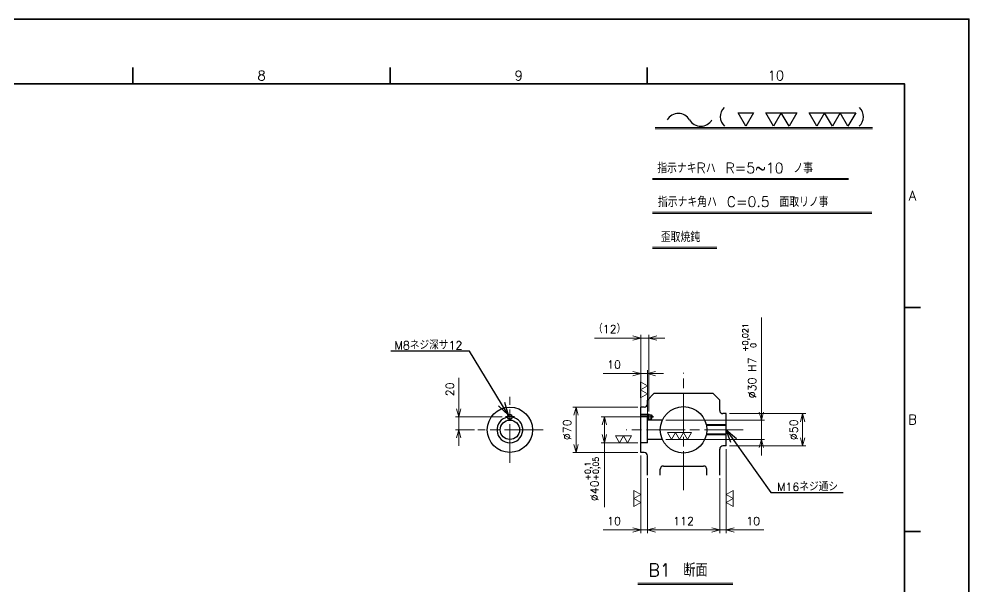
# Model space of a CAD drawing. Header units: millimetres. Extents: x 0 to 4205, y 0 to 2970.
# Drawn here: x 2735 to 4205, y 2092 to 2970 of the extents above; entities that cross this region are included whole.
import ezdxf
from ezdxf import colors
from ezdxf.entities.mleader import LeaderData, LeaderLine
from ezdxf.enums import TextEntityAlignment as Align
from ezdxf.math import Vec2, Vec3

# ---------------------------------------------------------------- set-up
doc = ezdxf.new("R2010")
doc.units = ezdxf.units.MM
doc.header["$LTSCALE"] = 5
doc.linetypes.add('AM_ISO08W050', pattern=[18, 12, -1.5, 3, -1.5])
doc.layers.get('0').update_dxf_attribs({"lineweight": 0})
doc.layers.get('Defpoints').update_dxf_attribs({"lineweight": 0})
for name, color, linetype, lineweight in [('AM_0', 7, 'Continuous', 25), ('AM_4', 4, 'Continuous', 13), ('AM_5', 3, 'Continuous', 13), ('AM_6', 2, 'Continuous', 13), ('AM_7', 4, 'AM_ISO08W050', 13), ('AUX', 7, 'Continuous', 35)]:
    doc.layers.add(name, color=color, linetype=linetype, lineweight=lineweight)
doc.layers.add('CENTER', color=4, linetype='AM_ISO08W050')
doc.styles.get("Standard").update_dxf_attribs({"font": 'romans.shx', "bigfont": 'japanese.shx'})
doc.dimstyles.new('AM_JIS', dxfattribs={"dimtxt": 2.5, "dimasz": 2.5, "dimexe": 1, "dimexo": 1, "dimgap": 1.5, "dimtad": 3, "dimdec": 3, "dimdsep": 46, "dimtxsty": 'Standard', "dimblk": 'OPEN30', "dimcen": 0, "dimclrd": 256, "dimclre": 256, "dimclrt": 2, "dimadec": 0, "dimazin": 2, "dimtp": 0.1, "dimtm": 0.1, "dimtfac": 0.71, "dimtdec": 3, "dimtix": 1, "dimtmove": 0, "dimatfit": 3, "dimldrblk": 'OPEN30', "dimfxl": 1, "dimlwd": -1, "dimlwe": -1, "dimarcsym": 0})

# ---------------------------------------------------------------- blocks, each defined once
blk = doc.blocks.new('_Open30')
at = {"color": 0, "linetype": 'ByBlock', "lineweight": -2}
for p, q in [((-1, 0.268), (0, 0)), ((0, 0), (-1, -0.268)), ((0, 0), (-1, 0))]:
    blk.add_line(p, q, dxfattribs=at)
blk = doc.blocks.new('*D202')
at = {"layer": 'AM_5'}
for p, q in [((3692.2, 2369.8), (3591.8, 2369.8)), ((3596.8, 2357.3), (3596.8, 2312.3)), ((3692.2, 2299.8), (3591.8, 2299.8))]:
    blk.add_line(p, q, dxfattribs=at)
at = {"layer": 'Defpoints', "color": 0}
for p in [(3697.2, 2369.8), (3596.8, 2299.8), (3697.2, 2299.8)]:
    blk.add_point(p, dxfattribs=at)
at = {"layer": 'AM_5', "xscale": 12.5, "yscale": 12.5, "zscale": 12.5}
for p, rotation in [((3596.8, 2369.8), 90), ((3596.8, 2299.8), 270)]:
    blk.add_blockref('_Open30', p, dxfattribs=dict(at, rotation=rotation))
at = {"layer": 'AM_5', "color": 2, "insert": (3583, 2334.8), "char_height": 12.5, "attachment_point": 5, "rotation": 90}
blk.add_mtext('%%c70', dxfattribs=at)
blk = doc.blocks.new('*D203')
at = {"layer": 'AM_5'}
for p, q in [((3692.2, 2354.8), (3635.7, 2354.8)), ((3640.7, 2327.3), (3640.7, 2342.3)), ((3692.2, 2314.8), (3635.7, 2314.8)), ((3640.7, 2314.8), (3640.7, 2215.1))]:
    blk.add_line(p, q, dxfattribs=at)
at = {"layer": 'Defpoints', "color": 0}
for p in [(3640.7, 2354.8), (3697.2, 2354.8), (3697.2, 2314.8)]:
    blk.add_point(p, dxfattribs=at)
at = {"layer": 'AM_5', "xscale": 12.5, "yscale": 12.5, "zscale": 12.5}
for p, rotation in [((3640.7, 2354.8), 90), ((3640.7, 2314.8), 270)]:
    blk.add_blockref('_Open30', p, dxfattribs=dict(at, rotation=rotation))
at = {"layer": 'AM_5', "color": 2, "insert": (3621.1, 2258.7), "char_height": 12.5, "attachment_point": 5, "rotation": 90}
blk.add_mtext('%%c40{\\C7;{\\H0.71x\\S+0,1^ +0,05;}}', dxfattribs=at)
blk = doc.blocks.new('*D204')
at = {"layer": 'AM_5'}
for p, q in [((3697.2, 2354.8), (3697.2, 2426.8)), ((3707.2, 2354.8), (3707.2, 2426.8)), ((3697.2, 2421.8), (3638.7, 2421.8)), ((3684.7, 2421.8), (3672.2, 2421.8)), ((3707.2, 2421.8), (3697.2, 2421.8)), ((3719.7, 2421.8), (3732.2, 2421.8))]:
    blk.add_line(p, q, dxfattribs=at)
at = {"layer": 'Defpoints', "color": 0}
for p in [(3697.2, 2421.8), (3697.2, 2349.8), (3707.2, 2349.8)]:
    blk.add_point(p, dxfattribs=at)
at = {"layer": 'AM_5', "xscale": 12.5, "yscale": 12.5, "zscale": 12.5}
blk.add_blockref('_Open30', (3697.2, 2421.8), dxfattribs=at)
at = {"layer": 'AM_5', "xscale": 12.5, "yscale": 12.5, "zscale": 12.5, "rotation": 180}
blk.add_blockref('_Open30', (3707.2, 2421.8), dxfattribs=at)
at = {"layer": 'AM_5', "color": 2, "insert": (3655.5, 2435.6), "char_height": 12.5, "attachment_point": 5}
blk.add_mtext('10', dxfattribs=at)
blk = doc.blocks.new('*D205')
at = {"layer": 'AM_5'}
for p, q in [((3697.2, 2476.6), (3625.5, 2476.6)), ((3684.7, 2476.6), (3672.2, 2476.6)), ((3697.2, 2374.8), (3697.2, 2481.6)), ((3697.2, 2476.6), (3709.2, 2476.6)), ((3709.2, 2363.1), (3709.2, 2481.6)), ((3721.7, 2476.6), (3734.2, 2476.6))]:
    blk.add_line(p, q, dxfattribs=at)
at = {"layer": 'Defpoints', "color": 0}
for p in [(3709.2, 2476.6), (3697.2, 2369.8), (3709.2, 2358.1)]:
    blk.add_point(p, dxfattribs=at)
at = {"layer": 'AM_5', "xscale": 12.5, "yscale": 12.5, "zscale": 12.5}
blk.add_blockref('_Open30', (3697.2, 2476.6), dxfattribs=at)
at = {"layer": 'AM_5', "xscale": 12.5, "yscale": 12.5, "zscale": 12.5, "rotation": 180}
blk.add_blockref('_Open30', (3709.2, 2476.6), dxfattribs=at)
at = {"layer": 'AM_5', "color": 2, "insert": (3648.8, 2490.3), "char_height": 12.5, "attachment_point": 5}
blk.add_mtext('（12）', dxfattribs=at)
blk = doc.blocks.new('*D206')
at = {"layer": 'AM_5'}
for p, q in [((3883.6, 2349.8), (3883.6, 2508.3)), ((3883.6, 2362.3), (3883.6, 2374.8)), ((3735.5, 2349.8), (3888.6, 2349.8)), ((3883.6, 2349.8), (3883.6, 2319.8)), ((3735.5, 2319.8), (3888.6, 2319.8)), ((3883.6, 2307.3), (3883.6, 2294.8))]:
    blk.add_line(p, q, dxfattribs=at)
at = {"layer": 'Defpoints', "color": 0}
for p in [(3730.5, 2349.8), (3730.5, 2319.8), (3883.6, 2319.8)]:
    blk.add_point(p, dxfattribs=at)
at = {"layer": 'AM_5', "xscale": 12.5, "yscale": 12.5, "zscale": 12.5}
for p, rotation in [((3883.6, 2349.8), 269.99999999993), ((3883.6, 2319.8), 89.999999999931)]:
    blk.add_blockref('_Open30', p, dxfattribs=dict(at, rotation=rotation))
at = {"layer": 'AM_5', "color": 2, "insert": (3864.9, 2441.5), "char_height": 12.5, "attachment_point": 5, "rotation": 90}
blk.add_mtext('%%c30\\C7;{ H7 \\H0.71x\\S+0,021^  0;}', dxfattribs=at)
blk = doc.blocks.new('*D210')
at = {"layer": 'AM_5'}
for p, q in [((3707.2, 2259.8), (3707.2, 2174.9)), ((3819.2, 2259.8), (3819.2, 2174.9)), ((3719.7, 2179.9), (3806.7, 2179.9))]:
    blk.add_line(p, q, dxfattribs=at)
at = {"layer": 'Defpoints', "color": 0}
for p in [(3707.2, 2264.8), (3819.2, 2264.8), (3819.2, 2179.9)]:
    blk.add_point(p, dxfattribs=at)
at = {"layer": 'AM_5', "xscale": 12.5, "yscale": 12.5, "zscale": 12.5, "rotation": 180}
blk.add_blockref('_Open30', (3707.2, 2179.9), dxfattribs=at)
at = {"layer": 'AM_5', "xscale": 12.5, "yscale": 12.5, "zscale": 12.5}
blk.add_blockref('_Open30', (3819.2, 2179.9), dxfattribs=at)
at = {"layer": 'AM_5', "color": 2, "insert": (3763.2, 2193.7), "char_height": 12.5, "attachment_point": 5}
blk.add_mtext('112', dxfattribs=at)
blk = doc.blocks.new('*D211')
at = {"layer": 'AM_5'}
for p, q in [((3697.2, 2294.8), (3697.2, 2174.9)), ((3707.2, 2259.8), (3707.2, 2174.9)), ((3697.2, 2179.9), (3638.7, 2179.9)), ((3684.7, 2179.9), (3672.2, 2179.9)), ((3697.2, 2179.9), (3707.2, 2179.9)), ((3719.7, 2179.9), (3732.2, 2179.9))]:
    blk.add_line(p, q, dxfattribs=at)
at = {"layer": 'Defpoints', "color": 0}
for p in [(3697.2, 2299.8), (3707.2, 2264.8), (3707.2, 2179.9)]:
    blk.add_point(p, dxfattribs=at)
at = {"layer": 'AM_5', "xscale": 12.5, "yscale": 12.5, "zscale": 12.5}
blk.add_blockref('_Open30', (3697.2, 2179.9), dxfattribs=at)
at = {"layer": 'AM_5', "xscale": 12.5, "yscale": 12.5, "zscale": 12.5, "rotation": 180}
blk.add_blockref('_Open30', (3707.2, 2179.9), dxfattribs=at)
at = {"layer": 'AM_5', "color": 2, "insert": (3655.5, 2193.7), "char_height": 12.5, "attachment_point": 5}
blk.add_mtext('10', dxfattribs=at)
blk = doc.blocks.new('*D212')
at = {"layer": 'AM_5'}
for p, q in [((3829.2, 2304.8), (3829.2, 2174.9)), ((3819.2, 2259.8), (3819.2, 2174.9)), ((3806.7, 2179.9), (3794.2, 2179.9)), ((3819.2, 2179.9), (3829.2, 2179.9)), ((3829.2, 2179.9), (3887.6, 2179.9)), ((3841.7, 2179.9), (3854.2, 2179.9))]:
    blk.add_line(p, q, dxfattribs=at)
at = {"layer": 'Defpoints', "color": 0}
for p in [(3829.2, 2309.8), (3819.2, 2264.8), (3829.2, 2179.9)]:
    blk.add_point(p, dxfattribs=at)
at = {"layer": 'AM_5', "xscale": 12.5, "yscale": 12.5, "zscale": 12.5}
blk.add_blockref('_Open30', (3819.2, 2179.9), dxfattribs=at)
at = {"layer": 'AM_5', "xscale": 12.5, "yscale": 12.5, "zscale": 12.5, "rotation": 180}
blk.add_blockref('_Open30', (3829.2, 2179.9), dxfattribs=at)
at = {"layer": 'AM_5', "color": 2, "insert": (3870.9, 2193.7), "char_height": 12.5, "attachment_point": 5}
blk.add_mtext('10', dxfattribs=at)
blk = doc.blocks.new('*D213')
at = {"layer": 'AM_5'}
for p, q in [((3834.2, 2359.8), (3952.4, 2359.8)), ((3947.4, 2347.3), (3947.4, 2322.3)), ((3834.2, 2309.8), (3952.4, 2309.8))]:
    blk.add_line(p, q, dxfattribs=at)
at = {"layer": 'Defpoints', "color": 0}
for p in [(3829.2, 2359.8), (3829.2, 2309.8), (3947.4, 2309.8)]:
    blk.add_point(p, dxfattribs=at)
at = {"layer": 'AM_5', "xscale": 12.5, "yscale": 12.5, "zscale": 12.5}
for p, rotation in [((3947.4, 2359.8), 90.000000000159), ((3947.4, 2309.8), 270.000000000159)]:
    blk.add_blockref('_Open30', p, dxfattribs=dict(at, rotation=rotation))
at = {"layer": 'AM_5', "color": 2, "insert": (3933.7, 2334.8), "char_height": 12.5, "attachment_point": 5, "rotation": 90}
blk.add_mtext('%%c50', dxfattribs=at)
blk = doc.blocks.new('*D214')
at = {"layer": 'AM_5'}
for p, q in [((3415.3, 2354.8), (3415.3, 2415)), ((3415.3, 2367.3), (3415.3, 2379.8)), ((3482.4, 2354.8), (3410.3, 2354.8)), ((3415.3, 2334.8), (3415.3, 2354.8)), ((3439.7, 2334.8), (3410.3, 2334.8)), ((3415.3, 2322.3), (3415.3, 2309.8))]:
    blk.add_line(p, q, dxfattribs=at)
at = {"layer": 'Defpoints', "color": 0}
for p in [(3415.3, 2354.8), (3487.4, 2354.8), (3444.7, 2334.8)]:
    blk.add_point(p, dxfattribs=at)
at = {"layer": 'AM_5', "xscale": 12.5, "yscale": 12.5, "zscale": 12.5}
for p, rotation in [((3415.3, 2354.8), 270), ((3415.3, 2334.8), 90)]:
    blk.add_blockref('_Open30', p, dxfattribs=dict(at, rotation=rotation))
at = {"layer": 'AM_5', "color": 2, "insert": (3401.5, 2397.4), "char_height": 12.5, "attachment_point": 5, "rotation": 90}
blk.add_mtext('20', dxfattribs=at)

msp = doc.modelspace()

# ---------------------------------------------------------------- linework, layer by layer
at = {"layer": 'AM_0'}
for p, q in [((3847.5302, 2824.9164), (3871.5302, 2824.9164)), ((3859.5302, 2804.1318), (3847.5302, 2824.9164)), ((3871.5302, 2824.9164), (3859.5302, 2804.1318)), ((3890.5059, 2824.9164), (3914.5059, 2824.9164)), ((3902.5059, 2804.1318), (3890.5059, 2824.9164)), ((3914.5059, 2824.9164), (3902.5059, 2804.1318)), ((3914.5059, 2824.9164), (3938.5059, 2824.9164)), ((3926.5059, 2804.1318), (3914.5059, 2824.9164)), ((3938.5059, 2824.9164), (3926.5059, 2804.1318)), ((3957.5872, 2824.9164), (3981.5872, 2824.9164)), ((3969.5872, 2804.1318), (3957.5872, 2824.9164)), ((3981.5872, 2824.9164), (3969.5872, 2804.1318)), ((3981.5872, 2824.9164), (4005.5872, 2824.9164)), ((3993.5872, 2804.1318), (3981.5872, 2824.9164)), ((4005.5872, 2824.9164), (3993.5872, 2804.1318)), ((4005.5872, 2824.9164), (4029.5872, 2824.9164)), ((4017.5872, 2804.1318), (4005.5872, 2824.9164)), ((4029.5872, 2824.9164), (4017.5872, 2804.1318)), ((3717.1865, 2390.7646), (3707.1865, 2380.7646)), ((3809.1865, 2390.7646), (3717.1865, 2390.7646)), ((3819.1865, 2380.7646), (3809.1865, 2390.7646)), ((3697.1865, 2299.7646), (3697.1865, 2369.7646)), ((3702.1865, 2369.7646), (3697.1865, 2369.7646)), ((3707.1865, 2374.7646), (3707.1865, 2380.7646)), ((3819.1865, 2364.7646), (3819.1865, 2380.7646)), ((3697.1865, 2358.0881), (3713.1865, 2358.0881)), ((3707.1865, 2354.7646), (3697.1865, 2354.7646)), ((3707.1865, 2354.7646), (3697.1865, 2354.7646)), ((3707.1865, 2314.7646), (3707.1865, 2354.7646)), ((3709.1865, 2350.7646), (3709.1865, 2358.7646)), ((3713.1865, 2351.4411), (3713.1865, 2358.0881)), ((3713.1865, 2358.0881), (3715.1053, 2354.7646)), ((3713.1865, 2351.4411), (3715.1053, 2354.7646)), ((3829.1865, 2359.7646), (3824.1865, 2359.7646)), ((3829.1865, 2309.7646), (3829.1865, 2359.7646)), ((3707.1865, 2351.4411), (3713.1865, 2351.4411)), ((3730.4604, 2349.7646), (3707.1865, 2349.7646)), ((3829.1865, 2341.6821), (3798.5157, 2341.6821)), ((3829.1865, 2327.8471), (3798.5157, 2327.8471)), ((3707.1865, 2314.7646), (3697.1865, 2314.7646)), ((3730.4604, 2319.7646), (3707.1865, 2319.7646)), ((3829.1865, 2309.7646), (3824.1865, 2309.7646)), ((3702.1865, 2299.7646), (3697.1865, 2299.7646)), ((3707.1865, 2264.7646), (3707.1865, 2294.7646)), ((3819.1865, 2264.7646), (3819.1865, 2304.7646)), ((3727.1865, 2264.7646), (3727.1865, 2273.7646)), ((3732.1865, 2278.7646), (3794.1865, 2278.7646)), ((3799.1865, 2264.7646), (3799.1865, 2273.7646))]:
    msp.add_line(p, q, dxfattribs=at)
for centre, radius in [((3494.3766, 2334.7646), 35), ((3763.1865, 2334.7646), 36), ((3494.3766, 2354.7646), 3.3235), ((3494.3766, 2334.7646), 15)]:
    msp.add_circle(centre, radius, dxfattribs=at)
for centre, radius, start, end in [((3755.1856, 2804.1318), 20, 30, 150), ((3840.0789, 2818.7697), 20, 134.427004, 227.0451888), ((4021.5386, 2818.7697), 20, 312.9548112, 45.572996), ((3789.8266, 2824.1318), 20, 210, 330), ((3702.1865, 2374.7646), 5, 270, 0), ((3494.3766, 2334.7646), 20, 99.5321153, 80.4678847), ((3824.1865, 2364.7646), 5, 180, 270), ((3824.1865, 2304.7646), 5, 90, 180), ((3702.1865, 2294.7646), 5, 0, 90), ((3732.1865, 2273.7646), 5, 90, 180), ((3794.1865, 2273.7646), 5, 0, 90)]:
    msp.add_arc(centre, radius, start, end, dxfattribs=at)
msp.add_point((3763.1865, 2334.7646), dxfattribs=at)
msp.add_point((3763.1865, 2334.7646), dxfattribs=at)
msp.add_point((3763.1865, 2334.7646), dxfattribs=at)
msp.add_point((3763.1865, 2334.7646), dxfattribs=at)
at = {"layer": 'AM_4'}
for p, q in [((3697.1865, 2358.7646), (3709.1865, 2358.7646)), ((3709.1865, 2358.7646), (3710.3582, 2358.0881)), ((3707.1865, 2350.7646), (3709.1865, 2350.7646)), ((3709.1865, 2350.7646), (3710.3582, 2351.4411)), ((3829.1865, 2342.7646), (3798.2864, 2342.7646)), ((3829.1865, 2326.7646), (3798.2864, 2326.7646))]:
    msp.add_line(p, q, dxfattribs=at)
msp.add_circle((3494.3766, 2354.7646), 4, dxfattribs=at)
at = {"layer": 'AM_5'}
for p, q in [((3715.2931, 2723.6008), (4018.6886, 2723.6008)), ((3715.2931, 2721.6008), (4018.6886, 2721.6008)), ((3715.2931, 2671.3633), (4054.7766, 2671.3633)), ((3715.2931, 2669.3633), (4054.7766, 2669.3633)), ((3715.2931, 2617.0894), (3814.8149, 2617.0894)), ((3715.2931, 2615.0894), (3814.8149, 2615.0894)), ((3696.3612, 2396.6965), (3696.3612, 2409.1965)), ((3696.3612, 2409.1965), (3707.1865, 2402.9465)), ((3696.3612, 2396.6965), (3707.1865, 2402.9465)), ((3696.3612, 2384.1965), (3696.3612, 2396.6965)), ((3696.3612, 2396.6965), (3707.1865, 2390.4465)), ((3696.3612, 2384.1965), (3707.1865, 2390.4465)), ((3657.6842, 2325.5899), (3670.1842, 2325.5899)), ((3657.6842, 2325.5899), (3663.9342, 2314.7646)), ((3670.1842, 2325.5899), (3663.9342, 2314.7646)), ((3670.1842, 2325.5899), (3682.6842, 2325.5899)), ((3670.1842, 2325.5899), (3676.4342, 2314.7646)), ((3682.6842, 2325.5899), (3676.4342, 2314.7646)), ((3738.1757, 2330.5899), (3750.6757, 2330.5899)), ((3738.1757, 2330.5899), (3744.4257, 2319.7646)), ((3750.6757, 2330.5899), (3744.4257, 2319.7646)), ((3750.6757, 2330.5899), (3763.1757, 2330.5899)), ((3750.6757, 2330.5899), (3756.9257, 2319.7646)), ((3763.1757, 2330.5899), (3756.9257, 2319.7646)), ((3763.1757, 2330.5899), (3775.6757, 2330.5899)), ((3763.1757, 2330.5899), (3769.4257, 2319.7646)), ((3775.6757, 2330.5899), (3769.4257, 2319.7646)), ((3686.3612, 2228.6054), (3686.3612, 2241.1054)), ((3686.3612, 2241.1054), (3697.1865, 2234.8554)), ((3840.0118, 2241.1054), (3829.1865, 2234.8554)), ((3840.0118, 2228.6054), (3840.0118, 2241.1054)), ((3686.3612, 2228.6054), (3697.1865, 2234.8554)), ((3686.3612, 2216.1054), (3686.3612, 2228.6054)), ((3686.3612, 2228.6054), (3697.1865, 2222.3554)), ((3686.3612, 2216.1054), (3697.1865, 2222.3554)), ((3840.0118, 2228.6054), (3829.1865, 2234.8554)), ((3840.0118, 2228.6054), (3829.1865, 2222.3554)), ((3840.0118, 2216.1054), (3829.1865, 2222.3554)), ((3840.0118, 2216.1054), (3840.0118, 2228.6054)), ((3692.6184, 2097.862), (3839.2833, 2097.862)), ((3692.6184, 2095.362), (3839.2833, 2095.362))]:
    msp.add_line(p, q, dxfattribs=at)
at = {"layer": 'AM_6'}
for p, q in [((3719.4061, 2802.1318), (4055.749, 2802.1318)), ((3719.4061, 2800.1318), (4055.749, 2800.1318))]:
    msp.add_line(p, q, dxfattribs=at)
at = {"layer": 'AM_7'}
for p, q in [((3763.1865, 2241.6749), (3763.1865, 2422.93)), ((3494.3766, 2283.4752), (3494.3766, 2385.8788)), ((3692.5007, 2354.7646), (3717.1865, 2354.7646)), ((3546.1024, 2334.7646), (3444.6912, 2334.7646)), ((3855.5948, 2334.7646), (3674.5946, 2334.7646))]:
    msp.add_line(p, q, dxfattribs=at)
at = {"layer": 'AUX'}
for p, q in [((2911, 2870), (2911, 2895)), ((3309, 2870), (3309, 2895)), ((3707, 2870), (3707, 2895)), ((4130, 2523.75), (4105, 2523.75)), ((4130, 2177.5), (4105, 2177.5))]:
    msp.add_line(p, q, dxfattribs=at)
for points in [[(0, 0), (4205, 0), (4205, 2970), (0, 2970)], [(125, 100), (4105, 100), (4105, 2870), (125, 2870)]]:
    msp.add_lwpolyline(points, close=True, dxfattribs=at)
at = {"layer": 'CENTER'}
msp.add_line((3501.3766, 2354.7646), (3487.3766, 2354.7646), dxfattribs=at)

# ---------------------------------------------------------------- texts
at = {"layer": 'AM_0', "color": 2}
for s, height, p in [('指示ナキRハ\u3000R=5~10\u3000ノ事', 16, (3722.5052, 2731.6008)), ('指示ナキ角ハ\u3000C=0.5\u3000面取リノ事', 16, (3723.5325, 2679.3633)), ('歪取焼鈍', 16, (3727.9885, 2625.0894)), ('B1\u3000断面', 20, (3708.4876, 2107.862))]:
    msp.add_text(s, height=height, dxfattribs=at).set_placement(p)
at = {"layer": 'AUX', "color": 2, "lineweight": 13}
for s, p in [('8', (3110, 2882.5)), ('9', (3508, 2882.5)), ('10', (3906, 2882.5)), ('A', (4117.5, 2696.875)), ('B', (4117.5, 2350.625))]:
    msp.add_text(s, height=15, dxfattribs=at).set_placement(p, align=Align.MIDDLE)

# ---------------------------------------------------------------- dimensions: what is measured, and where the dimension line sits
at = {"layer": 'AM_5'}
for base, p1, p2, angle, text, override, picture, middle in [((3883.594, 2319.7646), (3730.4604, 2349.7646), (3730.4604, 2319.7646), 270, '%%c<>\\C7;{ H7 \\H0.71x\\S+0,021^  0;}', {"dimscale": 5, "dimpost": '<>', "dimtol": 0, "dimlim": 0}, '*D206', (3883.594, 2441.5413)), ((3640.6818, 2354.7646), (3697.1865, 2314.7646), (3697.1865, 2354.7646), 90, '%%c<>{\\C7;{\\H0.71x\\S+0,1^ +0,05;}}', {"dimscale": 5, "dimpost": '<>', "dimtol": 0, "dimlim": 0, "dimtp": 0.1, "dimtm": -0.05, "dimtdec": 3}, '*D203', (3640.6818, 2258.6574))]:
    dim = msp.add_linear_dim(base=base, p1=p1, p2=p2, angle=angle, text=text, dimstyle='AM_JIS', override=override, dxfattribs=at)
    dim.commit()
    dim.dimension.update_dxf_attribs({"geometry": picture, "text_midpoint": middle, "dimtype": 161})
dim = msp.add_linear_dim(base=(3709.1865, 2476.5618), p1=(3697.1865, 2369.7646), p2=(3709.1865, 2358.0881), text='（<>）', dimstyle='AM_JIS', override={"dimscale": 5, "dimpost": '<>'}, dxfattribs=at)
dim.commit()
dim.dimension.update_dxf_attribs({"geometry": '*D205', "text_midpoint": (3648.8234, 2476.5618), "dimtype": 160})
for base, p1, p2, angle, picture, middle, dimtype in [((3697.1865, 2421.8209), (3707.1865, 2349.7646), (3697.1865, 2349.7646), 180, '*D204', (3655.4603, 2421.8209), 161), ((3415.2926, 2354.7646), (3444.6912, 2334.7646), (3487.3766, 2354.7646), 90, '*D214', (3415.2926, 2397.3836), 160)]:
    dim = msp.add_linear_dim(base=base, p1=p1, p2=p2, angle=angle, dimstyle='AM_JIS', override={"dimscale": 5}, dxfattribs=at)
    dim.commit()
    dim.dimension.update_dxf_attribs({"geometry": picture, "text_midpoint": middle, "dimtype": dimtype})
for p1, p2, distance, picture, middle in [((3697.1865, 2369.7646), (3697.1865, 2299.7646), -100.3881, '*D202', (3583.0484, 2334.7646)), ((3829.1865, 2359.7646), (3829.1865, 2309.7646), 118.255, '*D213', (3933.6915, 2334.7646))]:
    dim = msp.add_aligned_dim(p1=p1, p2=p2, distance=distance, text='%%c<>', dimstyle='AM_JIS', override={"dimscale": 5, "dimpost": '<>'}, dxfattribs=at)
    dim.commit()
    dim.dimension.update_dxf_attribs({"geometry": picture, "text_midpoint": middle})
for base, p1, p2, picture, middle in [((3829.1865, 2179.9462), (3819.1865, 2264.7646), (3829.1865, 2309.7646), '*D212', (3870.9127, 2179.9462)), ((3707.1865, 2179.9462), (3697.1865, 2299.7646), (3707.1865, 2264.7646), '*D211', (3655.4603, 2179.9462))]:
    dim = msp.add_linear_dim(base=base, p1=p1, p2=p2, dimstyle='AM_JIS', override={"dimscale": 5}, dxfattribs=at)
    dim.commit()
    dim.dimension.update_dxf_attribs({"geometry": picture, "text_midpoint": middle, "dimtype": 160})
dim = msp.add_aligned_dim(p1=(3707.1865, 2264.7646), p2=(3819.1865, 2264.7646), distance=-84.8183, dimstyle='AM_JIS', override={"dimscale": 5}, dxfattribs=at)
dim.commit()
dim.dimension.update_dxf_attribs({"geometry": '*D210', "text_midpoint": (3763.1865, 2193.6962)})

# ---------------------------------------------------------------- leaders
ml = msp.add_multileader_mtext('Standard', dxfattribs=at)
ml.set_content('\\C2;M8ネジ深サ12')
ml.set_leader_properties()
ml.set_arrow_properties(name='OPEN30')
ml.build(insert=Vec2(0, 0))
ml.multileader.update_dxf_attribs({"has_dogleg": 0, "text_left_attachment_type": 6, "text_right_attachment_type": 6, "dogleg_length": 1.8, "arrow_head_size": 20})
ctx = ml.context
ctx.base_point, ctx.char_height, ctx.arrow_head_size, ctx.landing_gap_size, ctx.plane_origin = Vec3(3305.8581, 2456.6185), 12.5, 20, 10, Vec3(2410.9083, 1431.1114)
ctx.left_attachment, ctx.right_attachment = 6, 6
notes = []
notes.append((ctx, [(0, (1, 1, 0), (3433.4914, 2456.6185), (-1, 0), 1.8, [(0, [(3491.8216, 2357.7303)], 0, [])])]))
ctx.mtext.insert = Vec3(3315.8581, 2471.6185)
ml = msp.add_multileader_mtext('Standard', dxfattribs=at)
ml.set_content('\\C2;M16ネジ通シ')
ml.set_leader_properties()
ml.set_arrow_properties(name='OPEN30')
ml.build(insert=Vec2(0, 0))
ml.multileader.update_dxf_attribs({"has_dogleg": 0, "text_left_attachment_type": 6, "text_right_attachment_type": 6, "dogleg_length": 1.8, "arrow_head_size": 20})
ctx = ml.context
ctx.base_point, ctx.char_height, ctx.arrow_head_size, ctx.landing_gap_size, ctx.plane_origin = Vec3(3898.0578, 2237.7234), 12.5, 20, 10, Vec3(2748.3182, 1408.0717)
ctx.left_attachment, ctx.right_attachment = 6, 6
notes.append((ctx, [(0, (1, 1, 0), (3896.2578, 2237.7234), (1, 0), 1.8, [(0, [(3829.2315, 2334.6905)], 0, [])])]))
ctx.mtext.insert = Vec3(3908.0578, 2252.7234)
for ctx, leaders in notes:
    for number, flags, end, landing, length, lines in leaders:
        leader = LeaderData()
        leader.index, (leader.has_last_leader_line, leader.has_dogleg_vector, leader.attachment_direction) = number, flags
        leader.last_leader_point, leader.dogleg_vector, leader.dogleg_length = Vec3(end), Vec3(landing), length
        for number, points, colour, breaks in lines:
            line = LeaderLine()
            line.index, line.vertices, line.color, line.breaks = number, Vec3.list(points), colors.encode_raw_color(colour), breaks
            leader.lines.append(line)
        ctx.leaders.append(leader)

doc.saveas('drawing.dxf')
